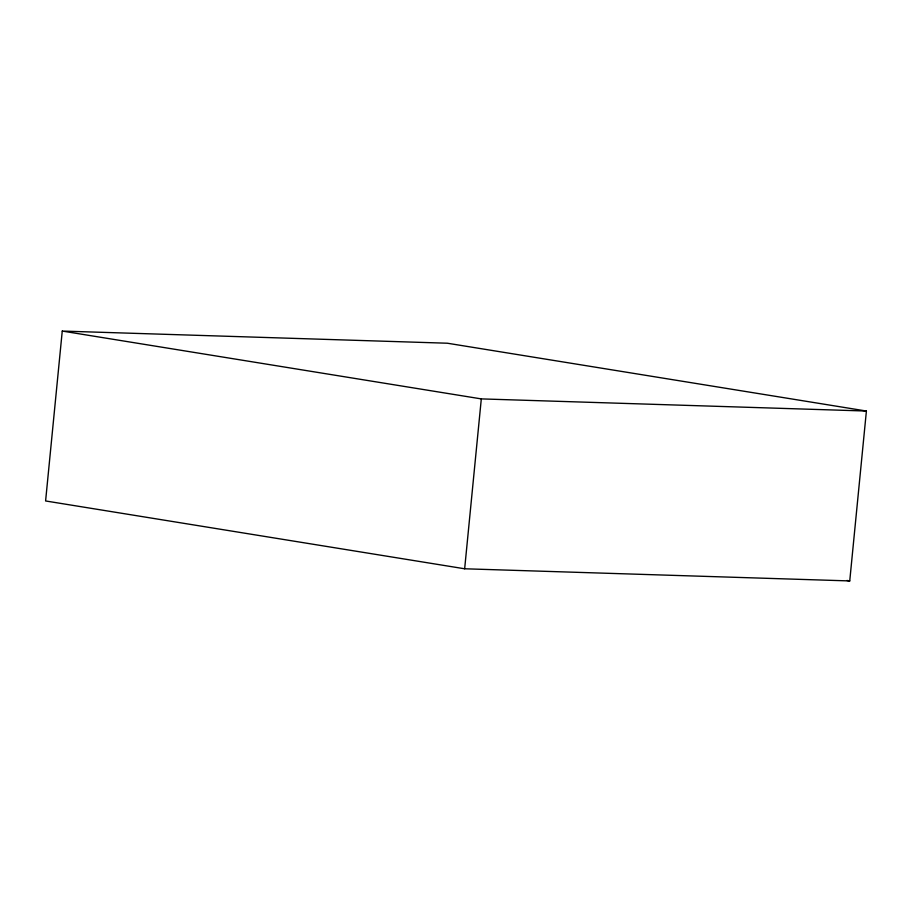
<?xml version="1.0" encoding="UTF-8"?>
<svg xmlns="http://www.w3.org/2000/svg" width="912" height="912" viewBox="0 0 912 912"><rect width="100%" height="100%" fill="white"/><g stroke="black" fill="none" stroke-linecap="round" stroke-linejoin="round"><path stroke-width="1.37" d="M62.255 331.067L45.6 500.962L464.653 568.78L849.745 580.933L866.4 411.038L447.347 343.22L62.255 331.067L481.308 398.897L866.4 411.038M464.653 568.78L481.308 398.897M846.929 580.477L849.745 580.933"/></g></svg>
